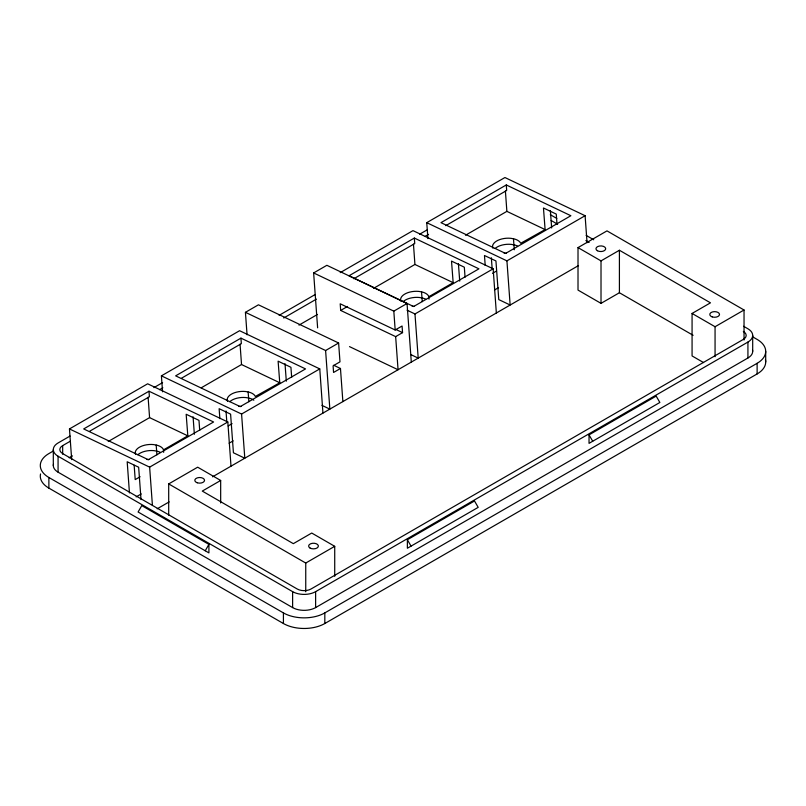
<?xml version="1.0" encoding="UTF-8"?>
<svg xmlns="http://www.w3.org/2000/svg" width="806" height="806" viewBox="0 0 806 806"><rect width="100%" height="100%" fill="white"/><g stroke="black" fill="none" stroke-linecap="round" stroke-linejoin="round"><path stroke-width="1.21" d="M208.915 544.393L208.915 552.896L138.098 512.001L141.775 505.624L208.915 544.393L205.238 550.77M407.373 539.748L407.373 548.241L478.19 507.357L474.512 500.979L407.373 539.748L411.05 546.125M589.035 434.867L589.035 443.36L659.862 402.476L656.175 396.099L589.035 434.867L592.712 441.235M247.059 334.772L245.427 312.325L258.444 304.809L338.621 343.003L339.981 361.854L333.09 365.843L333.563 372.463L340.464 368.483L342.872 401.61M317.624 327.82L313.635 272.942L326.873 265.305L407.05 303.489L411.302 362.106M71.694 459.611L69.457 428.933L147.649 383.797L227.816 421.991L231 466.16M162.57 391.807L161.401 375.848L239.594 330.712L319.77 368.906L322.944 413.075M340.233 272.63L412.994 230.627L493.161 268.821L496.345 312.99M427.915 238.616L426.747 222.668L504.939 177.532L585.106 215.716L587.05 242.717M70.051 436.046L58.072 442.968A16.261 9.39 0 0 0 58.072 456.236L58.072 472.175L292.618 607.593A16.261 9.39 0 0 0 315.62 607.593L747.928 357.995A16.261 9.39 0 0 0 752.552 350.136M153.896 387.636L162.611 382.608M279.128 315.337L315.065 294.593M419.604 234.234L427.22 229.841M148.999 391.222L83.683 428.933L148.284 459.702L213.59 421.991L148.999 391.222L149.392 396.743L89.526 431.311M240.944 338.137L175.637 375.848L240.228 406.617L305.534 368.916L240.944 338.137L241.347 343.658L181.471 378.226M414.344 238.052L349.028 275.763L413.629 306.532L478.935 268.831L414.344 238.052L414.737 243.583L353.784 278.765M506.289 184.957L440.973 222.658L505.574 253.437L570.88 215.726L506.289 184.957L506.682 190.478L445.728 225.67M53.226 451.068L48.874 453.587A29.268 16.896 0 0 0 48.874 477.484L48.874 488.104L283.42 623.522A29.268 16.896 0 0 0 324.818 623.522L757.126 373.934A29.268 16.896 0 0 0 765.448 359.778M62.667 454.201L62.667 445.617L70.293 441.214M159.588 389.671L162.852 387.777M283.722 317.997L316.395 299.137M425.286 236.269L428.56 234.375M69.205 457.778L72.469 455.894M298.976 325.12L317.483 314.441M108.226 441.507L149.584 417.629L187.818 435.845L186.166 414.264L198.981 420.369L199.707 430.404M201.258 387.797L241.528 364.544L279.763 382.759L278.11 361.179L290.926 367.284L291.661 377.319M373.571 288.346L414.929 264.459L453.163 282.674L451.511 261.094L464.327 267.199L465.052 277.234M465.515 235.241L506.873 211.363L545.108 229.579L543.456 207.988L556.271 214.094L556.996 224.139M340.676 310.431L395.655 336.626L402.557 332.636L402.073 326.017L395.172 329.997L340.203 303.802L340.676 310.431L347.577 306.451M245.427 312.325L325.594 350.519L338.621 343.003M313.635 272.942L393.812 311.136L407.05 303.489M163.668 452.317L163.487 449.889L187.818 435.845M279.763 382.759L255.361 396.441A14.306 7.506 -4.2 0 0 248.943 392.119L245.538 391.504A14.306 7.506 -4.2 0 0 227.584 401.408M429.014 299.147L428.832 296.719L453.163 282.674M545.108 229.579L520.706 243.261A14.306 7.506 -4.2 0 0 514.288 238.939L510.883 238.314A14.306 7.506 -4.2 0 0 492.929 248.218M69.457 428.933L149.634 467.127L227.816 421.991M161.401 375.848L241.578 414.042L319.77 368.906M426.747 222.668L506.924 260.862L585.106 215.716M407.07 310.199L414.979 313.957L493.161 268.821M168.696 515.155L168.696 483.922L197.672 467.188L220.673 480.467L220.673 502.954M693.12 335.306L619.411 292.739L601.014 303.358L578.013 290.089L578.013 247.603L606.989 230.879L744.039 309.998L744.039 339.991M157.2 508.788L169.179 501.896M212.552 476.82L578.507 265.577M220.673 480.467L202.276 491.086L293.334 543.657L311.731 533.038L334.722 546.317L334.722 576.31M578.013 247.603L601.014 260.882L619.411 250.253L710.469 302.834L692.072 313.453L692.072 355.94L703.567 362.579M168.696 483.922L305.746 563.041L334.722 546.317M692.072 313.453L715.063 326.732L744.039 309.998M58.072 456.236L292.618 591.654A16.261 9.39 0 0 0 315.62 591.654L747.928 342.066A16.261 9.39 0 0 0 747.928 328.788L743.585 326.279M48.874 477.484L283.42 612.903A29.268 16.896 0 0 0 324.818 612.903L757.126 363.305A29.268 16.896 0 0 0 757.126 339.407L752.784 336.908M492.496 273.325L496.456 271.048M228.148 425.941L232.108 423.664M140.153 476.749L135.207 479.6L134.159 465.233M494.451 290.019L498.551 287.671M229.106 443.199L233.206 440.852M136.143 496.879L141.251 493.937M504.163 253.205L506.44 253.286M412.219 306.31L414.496 306.381M238.818 406.395L241.095 406.466M146.873 459.48L149.15 459.551M395.827 329.432L402.557 332.636M349.512 346.62L398.063 369.752L395.655 336.626M333.734 365.279L340.464 368.483M321.947 405.368L329.856 409.136L325.594 350.519M410.959 354.66L418.203 358.126L414.979 313.957M550.297 214.688L556.815 218.446M586.133 235.372L593.73 239.765M551.133 220.481L557.641 224.239M585.881 240.541L589.136 242.425M428.832 296.719L428.762 296.366A14.306 7.506 -4.2 0 0 422.344 292.034L418.939 291.419A14.306 7.506 -4.2 0 0 400.985 301.323M163.487 449.889L163.416 449.526A14.306 7.506 -4.2 0 0 156.999 445.204L153.593 444.58A14.306 7.506 -4.2 0 0 135.64 454.493M550.357 210.517L551.657 227.997M458.413 263.622L459.712 281.103M285.012 363.697L286.311 381.188M193.067 416.783L194.367 434.263M513.482 238.788L514.278 249.779M505.402 191.022L506.873 211.363M506.924 260.862L510.148 305.021L498.773 299.59L495.942 260.953L484.477 255.502L485.202 265.476M491.358 257.769L492.144 268.539M421.538 291.893L422.253 301.645M413.458 244.117L414.929 264.459M393.812 311.136L395.172 329.997M248.147 391.978L248.853 401.731M240.057 344.202L241.528 364.544M241.578 414.042L244.802 458.211L233.428 452.771L230.597 414.143L219.131 408.692L219.867 418.657M226.012 410.959L226.798 421.729M156.193 445.063L156.908 454.816M148.113 397.287L149.584 417.629M149.634 467.127L152.405 505.161M141.03 499.619L138.652 467.218L127.187 461.767L129.454 492.929M765.7 351.356L765.7 361.985M757.126 363.305L757.126 373.934M752.693 335.427L752.693 351.356M747.928 342.066L747.928 357.995M715.063 326.732L715.063 356.715M619.411 250.253L619.411 292.739M601.014 260.882L601.014 303.358M324.818 612.903L324.818 623.522M315.62 591.654L315.62 607.593M305.746 563.041L305.746 591.785M292.618 591.654L292.618 607.593M283.42 612.903L283.42 623.522M53.307 449.607L53.307 465.536M62.667 445.617A9.753 5.632 0 0 0 62.667 453.587L297.223 589.005A9.753 5.632 0 0 0 311.015 589.005L743.333 339.407A9.753 5.632 0 0 0 743.333 331.447M58.072 472.175A16.261 9.39 0 0 1 53.448 464.306M48.874 488.104A29.268 16.896 0 0 1 40.552 473.948M137.796 454.786A14.306 7.506 -4.2 0 1 154.037 450.655L157.442 451.269A14.306 7.506 -4.2 0 1 160.334 452.357M229.74 401.7A14.306 7.506 -4.2 0 1 245.981 397.57L249.386 398.194A14.306 7.506 -4.2 0 1 253.83 400.219M495.086 248.51A14.306 7.506 -4.2 0 1 511.326 244.389L514.732 245.004A14.306 7.506 -4.2 0 1 517.623 246.092M403.141 301.615A14.306 7.506 -4.2 0 1 419.382 297.485L422.787 298.109A14.306 7.506 -4.2 0 1 425.679 299.187M597.367 250.716A4.876 2.821 0 0 0 605.528 249.457A4.876 2.821 0 0 0 599.553 246.011A4.876 2.821 0 0 0 597.367 250.716M712.202 316.889A4.876 2.821 0 0 0 719.516 314.451A4.876 2.821 0 0 0 712.202 312.013A4.876 2.821 0 0 0 712.202 316.889M197.228 482.764A4.876 2.821 0 0 0 204.543 480.326A4.876 2.821 0 0 0 197.228 477.887A4.876 2.821 0 0 0 197.228 482.764M310.048 548.04A4.876 2.821 0 0 0 318.209 546.78A4.876 2.821 0 0 0 312.234 543.325A4.876 2.821 0 0 0 310.048 548.04"/></g></svg>
